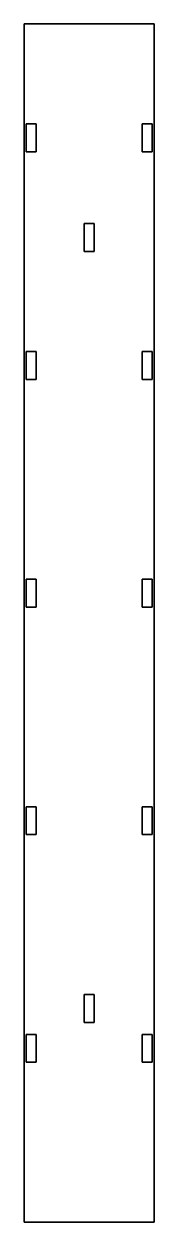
# Model space of a CAD drawing. Extents: x -65 to 0, y 0 to 600.
import ezdxf

# ---------------------------------------------------------------- set-up
doc = ezdxf.new("R2010")
doc.units = 0

msp = doc.modelspace()

# ---------------------------------------------------------------- linework, layer by layer
at = {"color": 0}
for points in [[(-65, 600), (-65, 600), (0, 600), (0, 600)], [(-65, 0), (-65, 0), (-65, 600), (-65, 600)], [(-65, 600), (0, 600), (0, 0), (-65, 0)], [(-65, 600), (0, 600), (0, 0), (-65, 0)], [(0, 600), (0, 600), (0, 0), (0, 0)], [(-64, 536), (-64, 550), (-59, 550), (-59, 536)], [(-64, 536), (-64, 550), (-59, 550), (-59, 536)], [(-64, 536), (-64, 536), (-64, 550), (-64, 550)], [(-64, 550), (-64, 550), (-59, 550), (-59, 550)], [(-59, 550), (-59, 550), (-59, 536), (-59, 536)], [(-6, 536), (-6, 550), (-1, 550), (-1, 536)], [(-6, 536), (-6, 550), (-1, 550), (-1, 536)], [(-6, 536), (-6, 536), (-6, 550), (-6, 550)], [(-6, 550), (-6, 550), (-1, 550), (-1, 550)], [(-1, 550), (-1, 550), (-1, 536), (-1, 536)], [(-59, 536), (-59, 536), (-64, 536), (-64, 536)], [(-1, 536), (-1, 536), (-6, 536), (-6, 536)], [(-35, 486), (-35, 500), (-30, 500), (-30, 486)], [(-35, 486), (-35, 500), (-30, 500), (-30, 486)], [(-35, 486), (-35, 486), (-35, 500), (-35, 500)], [(-35, 500), (-35, 500), (-30, 500), (-30, 500)], [(-30, 500), (-30, 500), (-30, 486), (-30, 486)], [(-30, 486), (-30, 486), (-35, 486), (-35, 486)], [(-64, 422), (-64, 436), (-59, 436), (-59, 422)], [(-64, 422), (-64, 436), (-59, 436), (-59, 422)], [(-64, 422), (-64, 422), (-64, 436), (-64, 436)], [(-64, 436), (-64, 436), (-59, 436), (-59, 436)], [(-59, 436), (-59, 436), (-59, 422), (-59, 422)], [(-6, 422), (-1, 422), (-1, 436), (-6, 436)], [(-6, 422), (-1, 422), (-1, 436), (-6, 436)], [(-1, 436), (-1, 436), (-6, 436), (-6, 436)], [(-6, 436), (-6, 436), (-6, 422), (-6, 422)], [(-1, 422), (-1, 422), (-1, 436), (-1, 436)], [(-59, 422), (-59, 422), (-64, 422), (-64, 422)], [(-6, 422), (-6, 422), (-1, 422), (-1, 422)], [(-64, 308), (-64, 322), (-59, 322), (-59, 308)], [(-64, 308), (-64, 322), (-59, 322), (-59, 308)], [(-64, 308), (-64, 308), (-64, 322), (-64, 322)], [(-64, 322), (-64, 322), (-59, 322), (-59, 322)], [(-59, 322), (-59, 322), (-59, 308), (-59, 308)], [(-6, 308), (-6, 322), (-1, 322), (-1, 308)], [(-6, 308), (-6, 322), (-1, 322), (-1, 308)], [(-6, 308), (-6, 308), (-6, 322), (-6, 322)], [(-6, 322), (-6, 322), (-1, 322), (-1, 322)], [(-1, 322), (-1, 322), (-1, 308), (-1, 308)], [(-59, 308), (-59, 308), (-64, 308), (-64, 308)], [(-1, 308), (-1, 308), (-6, 308), (-6, 308)], [(-64, 194), (-64, 208), (-59, 208), (-59, 194)], [(-64, 194), (-64, 208), (-59, 208), (-59, 194)], [(-64, 194), (-64, 194), (-64, 208), (-64, 208)], [(-64, 208), (-64, 208), (-59, 208), (-59, 208)], [(-59, 208), (-59, 208), (-59, 194), (-59, 194)], [(-6, 194), (-6, 208), (-1, 208), (-1, 194)], [(-6, 194), (-6, 208), (-1, 208), (-1, 194)], [(-6, 194), (-6, 194), (-6, 208), (-6, 208)], [(-6, 208), (-6, 208), (-1, 208), (-1, 208)], [(-1, 208), (-1, 208), (-1, 194), (-1, 194)], [(-59, 194), (-59, 194), (-64, 194), (-64, 194)], [(-1, 194), (-1, 194), (-6, 194), (-6, 194)], [(-35, 100), (-30, 100), (-30, 114), (-35, 114)], [(-35, 100), (-30, 100), (-30, 114), (-35, 114)], [(-30, 114), (-30, 114), (-35, 114), (-35, 114)], [(-35, 114), (-35, 114), (-35, 100), (-35, 100)], [(-30, 100), (-30, 100), (-30, 114), (-30, 114)], [(-35, 100), (-35, 100), (-30, 100), (-30, 100)], [(-64, 80), (-64, 94), (-59, 94), (-59, 80)], [(-64, 80), (-64, 94), (-59, 94), (-59, 80)], [(-64, 80), (-64, 80), (-64, 94), (-64, 94)], [(-64, 94), (-64, 94), (-59, 94), (-59, 94)], [(-59, 94), (-59, 94), (-59, 80), (-59, 80)], [(-6, 80), (-6, 94), (-1, 94), (-1, 80)], [(-6, 80), (-6, 94), (-1, 94), (-1, 80)], [(-6, 80), (-6, 80), (-6, 94), (-6, 94)], [(-6, 94), (-6, 94), (-1, 94), (-1, 94)], [(-1, 94), (-1, 94), (-1, 80), (-1, 80)], [(-59, 80), (-59, 80), (-64, 80), (-64, 80)], [(-1, 80), (-1, 80), (-6, 80), (-6, 80)], [(0, 0), (0, 0), (-65, 0), (-65, 0)]]:
    msp.add_lwpolyline(points, close=True, dxfattribs=at)

doc.saveas('drawing.dxf')
